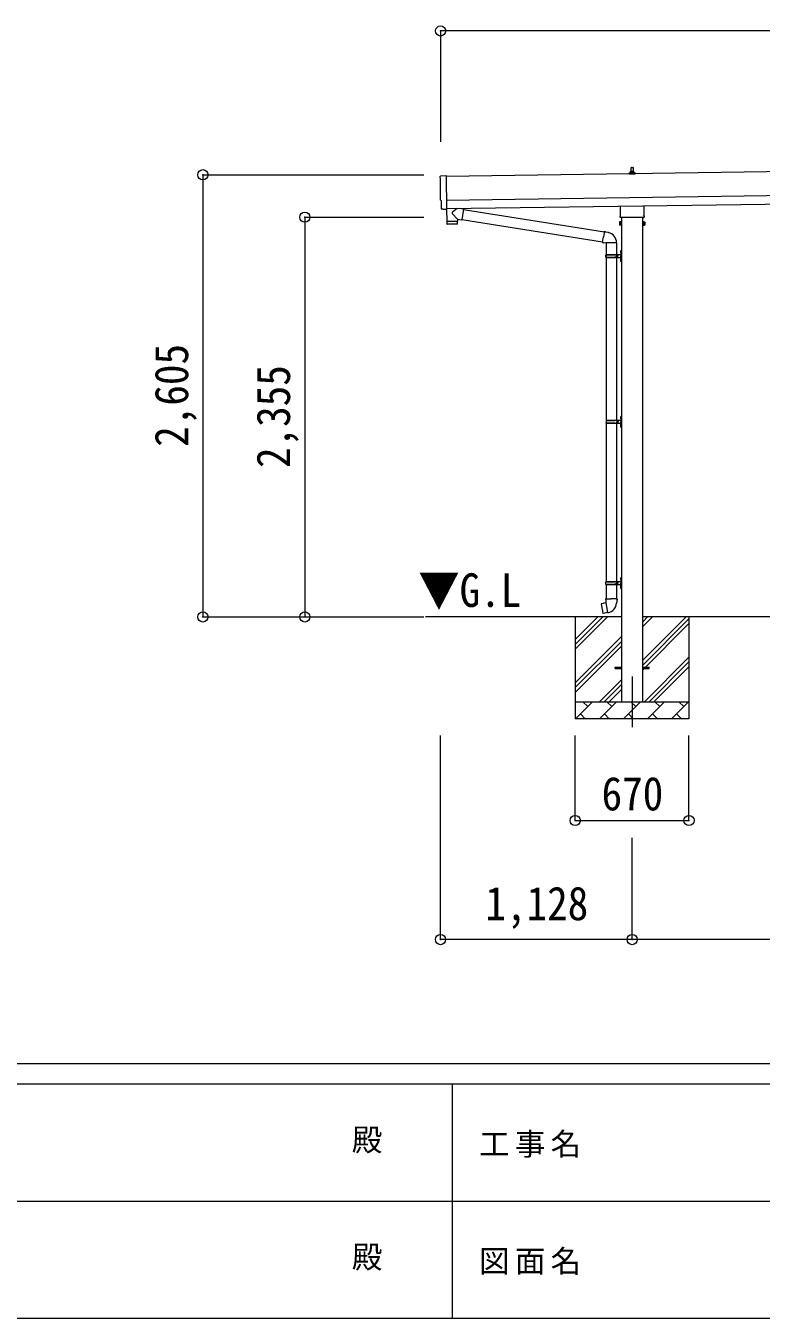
# Model space of a CAD drawing. Units: millimetres at full size, sheet at 1:60. Extents: x -16864 to 16864, y -11640 to 11640.
# Drawn here: x -3409 to 922, y -11640 to -4026 of the extents above; entities that cross this region are included whole.
import ezdxf
from ezdxf.enums import TextEntityAlignment as Align

# ---------------------------------------------------------------- set-up
doc = ezdxf.new("R2010")
doc.units = ezdxf.units.MM
doc.header["$LTSCALE"] = 60
doc.header["$PDMODE"] = 32
doc.header["$PDSIZE"] = 60
doc.linetypes.add('CHAIN1', pattern=[8, 5, -1, 1, -1])
for name, color, linetype, lineweight in [('0-1_Defpoints', 7, 'CHAIN1', 9), ('0-2_TEXT1', 4, 'Continuous', 9), ('0-3_SHAPE', 7, 'Continuous', 9), ('0-7_PARTS2', 7, 'Continuous', 9), ('0-8_TABLE1', 6, 'Continuous', 9), ('0-9_DIM1', 7, 'Continuous', 9), ('F-0', 7, 'Continuous', 9)]:
    doc.layers.add(name, color=color, linetype=linetype, lineweight=lineweight)
doc.styles.add('ＭＳ ゴシック', font='')
doc.styles.get('ＭＳ ゴシック').set_extended_font_data('MS Gothic')

msp = doc.modelspace()

# ---------------------------------------------------------------- linework, layer by layer
at = {"layer": '0-1_Defpoints'}
msp.add_line((162.19, -7858.64), (162.19, -8207.64), dxfattribs=at)
at = {"layer": '0-2_TEXT1'}
for p, q in [((4802.25, -4830.95), (-933.21, -4912.88)), ((156.49, -4884.38), (157.22, -4860.86)), ((158.22, -4859.88), (166.77, -4859.88)), ((167.77, -4860.86), (168.49, -4884.38)), ((144.24, -4899.88), (144.24, -4892.17)), ((180.74, -4899.88), (144.24, -4899.88)), ((144.62, -4891.38), (180.36, -4891.38)), ((145.01, -4891.2), (151.73, -4889.57)), ((152.11, -4889.38), (172.87, -4889.38)), ((152.49, -4888.6), (152.49, -4884.38)), ((153.49, -4884.38), (171.49, -4884.38)), ((172.49, -4888.6), (172.49, -4884.38)), ((179.98, -4891.2), (173.26, -4889.57)), ((180.74, -4899.88), (180.74, -4892.17)), ((-931.21, -5052.87), (4804.25, -4970.93)), ((-930.5, -5102.86), (4804.97, -5020.93)), ((93.89, -5143.87), (93.89, -5088.23)), ((230.49, -5086.28), (230.49, -5143.87)), ((-950.08, -5106.91), (-957, -5106.65)), ((92.19, -5152.64), (92.19, -5147.14)), ((230.12, -5156.14), (94.25, -5156.14)), ((99.69, -5156.14), (99.69, -8008.64)), ((224.69, -8008.64), (224.69, -5156.14)), ((232.19, -5147.14), (232.19, -5152.64)), ((88.19, -5182.14), (88.94, -5180.83)), ((88.19, -5182.14), (88.19, -5199.14)), ((88.19, -5199.14), (88.94, -5200.46)), ((95.19, -5185.73), (88.94, -5185.73)), ((95.19, -5195.55), (88.94, -5195.55)), ((95.19, -5200.46), (88.94, -5200.46)), ((97.69, -5199.84), (95.19, -5199.84)), ((226.69, -5199.84), (229.19, -5199.84)), ((229.19, -5185.73), (235.43, -5185.73)), ((229.19, -5195.55), (235.43, -5195.55)), ((229.19, -5200.46), (235.43, -5200.46)), ((236.19, -5182.14), (235.43, -5180.83)), ((236.19, -5199.14), (235.43, -5200.46)), ((236.19, -5182.14), (236.19, -5199.14)), ((62.19, -7804.14), (99.69, -7804.14)), ((62.19, -7813.14), (62.19, -7804.14)), ((62.19, -7804.14), (99.69, -7804.14)), ((62.19, -7813.14), (62.19, -7804.14)), ((62.19, -7813.14), (99.69, -7813.14)), ((62.19, -7813.14), (99.69, -7813.14)), ((224.69, -7804.14), (262.19, -7804.14)), ((224.69, -7804.14), (262.19, -7804.14)), ((224.69, -7813.14), (262.19, -7813.14)), ((224.69, -7813.14), (262.19, -7813.14)), ((262.19, -7813.14), (262.19, -7804.14)), ((262.19, -7813.14), (262.19, -7804.14))]:
    msp.add_line(p, q, dxfattribs=at)
for points in [[(-964.83, -4909.9), (-933.29, -4907.79), (-930.46, -5105.63)], [(-959.88, -5103.7), (-960.55, -5056.67), (-961.15, -5056.68)], [(-949.34, -5106.63), (-948.68, -5105.99), (-930.44, -5106.63)], [(95.19, -5200.46), (95.19, -5180.83), (88.94, -5180.83)], [(95.19, -5199.84), (95.19, -5181.44), (97.69, -5181.44)], [(229.19, -5199.84), (229.19, -5181.44), (226.69, -5181.44)], [(229.19, -5200.46), (229.19, -5180.83), (235.43, -5180.83)]]:
    msp.add_lwpolyline(points, dxfattribs=at)
for points in [[(97.69, -5201.14), (97.69, -5180.14), (99.69, -5180.14), (99.69, -5201.14)], [(226.69, -5201.14), (226.69, -5180.14), (224.69, -5180.14), (224.69, -5201.14)]]:
    msp.add_lwpolyline(points, close=True, dxfattribs=at)
for centre, radius, start, end in [((158.22, -4860.88), 1, 90, 178.60509), ((166.77, -4860.88), 1, 1.39491, 90), ((145.24, -4892.17), 1, 103.62699, 180), ((151.49, -4888.6), 1, 283.62699, 0), ((156.58, -4885.02), 4.13, 90, 171.17633), ((153.49, -4885.38), 1, 90, 180), ((165.83, -4884.38), 4.83, 133.60282, 180), ((159.16, -4884.38), 4.83, 0, 46.39718), ((168.41, -4885.02), 4.13, 8.82367, 90), ((171.49, -4885.38), 1, 0, 90), ((173.49, -4888.6), 1, 180, 256.37301), ((179.74, -4892.17), 1, 0, 76.37301), ((96.19, -5147.14), 4, 125.09963, 180), ((96.19, -5152.64), 4, 180, 194.47751), ((96.19, -5152.64), 4, 194.47751, 241.04498), ((228.19, -5152.64), 4, 298.95502, 345.52249), ((228.19, -5147.14), 4, 0, 54.90037), ((228.19, -5152.64), 4, 345.52249, 0), ((92.53, -5183.28), 4.34, 145.61575, 214.38425), ((104.43, -5190.64), 16.24, 162.41205, 197.58795), ((92.53, -5198), 4.34, 145.61575, 214.38425), ((219.94, -5190.64), 16.24, 342.41205, 17.58795), ((231.84, -5183.28), 4.34, 325.61575, 34.38425), ((231.84, -5198), 4.34, 325.61575, 34.38425)]:
    msp.add_arc(centre, radius, start, end, dxfattribs=at)
for centre, major_axis, ratio, start_param, end_param in [((-964.63, -4912.89), (-3, -0.04), 0.99863, 4.7647489, 6.2979817), ((-5729, -5051.39), (4762.89, 68.04), 0.99863, 6.2686928, 6.2979817), ((-961.22, -5052.28), (-4.41, -0.06), 0.99863, 6.2686928, 7.8539816), ((-956.88, -5103.65), (-2.15, -2.1), 0.9974, 5.5252311, 7.0411395), ((-950.03, -5105.91), (-0.717, -0.7), 0.9974, 0.7579542, 1.5707963)]:
    msp.add_ellipse(centre, major_axis=major_axis, ratio=ratio, start_param=start_param, end_param=end_param, dxfattribs=at)
at = {"layer": '0-3_SHAPE'}
for p, q in [((99.69, -7508.64), (-1054.26, -7508.64)), ((-172.81, -7508.64), (-172.81, -8108.64)), ((-172.81, -7642.12), (-39.33, -7508.64)), ((-172.81, -7698.69), (17.24, -7508.64)), ((-172.81, -7670.41), (-11.05, -7508.64)), ((3299.69, -7508.64), (224.69, -7508.64)), ((224.69, -7565.75), (281.79, -7508.64)), ((224.69, -7537.47), (253.51, -7508.64)), ((224.69, -7763.74), (479.78, -7508.64)), ((224.69, -7792.02), (497.19, -7519.52)), ((497.19, -7508.64), (497.19, -8108.64)), ((224.69, -7820.31), (497.19, -7547.81)), ((-172.81, -7896.68), (99.69, -7624.18)), ((-172.81, -7924.97), (99.69, -7652.47)), ((-172.81, -7953.25), (99.69, -7680.75)), ((234.34, -8008.64), (497.19, -7745.8)), ((262.63, -8008.64), (497.19, -7774.08)), ((290.91, -8008.64), (497.19, -7802.37)), ((-30.22, -8008.64), (99.69, -7878.74)), ((-1.93, -8008.64), (99.69, -7907.02)), ((26.35, -8008.64), (99.69, -7935.31)), ((-172.81, -8008.64), (497.19, -8008.64)), ((-170.66, -8108.64), (-70.66, -8008.64)), ((-99.21, -8037.2), (-127.76, -8008.64)), ((-29.24, -8108.64), (70.76, -8008.64)), ((42.21, -8037.2), (13.66, -8008.64)), ((112.19, -8108.64), (212.19, -8008.64)), ((183.63, -8037.2), (155.08, -8008.64)), ((253.61, -8108.64), (353.61, -8008.64)), ((325.05, -8037.2), (296.5, -8008.64)), ((395.03, -8108.64), (495.03, -8008.64)), ((466.47, -8037.2), (437.92, -8008.64)), ((497.19, -8108.64), (-172.81, -8108.64)), ((-142.1, -8080.09), (-113.55, -8108.64)), ((-0.68, -8080.09), (27.87, -8108.64)), ((140.74, -8080.09), (169.29, -8108.64)), ((282.16, -8080.09), (310.71, -8108.64)), ((423.58, -8080.09), (452.13, -8108.64))]:
    msp.add_line(p, q, dxfattribs=at)
at = {"layer": '0-8_TABLE1'}
for p, q in [((-965.81, -4056), (-965.81, -4710.33)), ((10893.19, -4056), (-965.81, -4056)), ((-2365.81, -4903.35), (-1065.12, -4903.35)), ((-2365.81, -4903.35), (-2365.81, -7508.64)), ((-1765.81, -5153.64), (-1065.12, -5153.64)), ((-1765.81, -5153.64), (-1765.81, -7508.64)), ((-2365.81, -7508.64), (-1065.12, -7508.64)), ((-966.12, -9409.64), (-966.12, -8207.64)), ((-172.81, -8707.64), (-172.81, -8207.64)), ((497.19, -8707.64), (497.19, -8207.64)), ((-172.81, -8707.64), (497.19, -8707.64)), ((162.19, -9409.64), (162.19, -8809.64)), ((162.19, -9409.64), (-966.12, -9409.64)), ((3362.19, -9409.64), (162.19, -9409.64))]:
    msp.add_line(p, q, dxfattribs=at)
for p in [(-965.81, -4056), (-2365.81, -4903.35), (-1765.81, -5153.64), (-2365.81, -7508.64), (-1765.81, -7508.64), (-172.81, -8707.64), (497.19, -8707.64), (-966.12, -9409.64), (162.19, -9409.64)]:
    msp.add_point(p, dxfattribs=at)
at = {"layer": '0-9_DIM1'}
for p, q in [((-930.46, -5105.63), (-930.44, -5106.63)), ((-866.01, -5164.93), (-896.88, -5131.83)), ((-869.05, -5101.98), (-896.7, -5124.5)), ((-870.33, -5177.01), (-870.34, -5178.01)), ((-866.01, -5164.93), (-841.6, -5168.88)), ((-866.01, -5164.93), (-865.83, -5176.95)), ((-831.43, -5105.99), (-857.27, -5101.82)), ((-831.43, -5105.99), (-841.6, -5168.88)), ((-841.3, -5167.06), (-11.8, -5299.13)), ((-831.73, -5107.83), (-1.38, -5240.03)), ((-929.81, -5178.86), (-929.4, -5191.91)), ((-868.82, -5193.99), (-926.35, -5194.81)), ((-925.33, -5177.8), (-925.3, -5178.8)), ((-1.06, -5238.21), (-6.59, -5269.58)), ((-1.06, -5238.21), (0.09, -5236.23)), ((0.09, -5236.23), (3.65, -5236.86)), ((3.65, -5236.86), (4.06, -5239.21)), ((18.58, -5242.03), (20.26, -5243.66)), ((20.26, -5243.66), (22.38, -5244.11)), ((-12.12, -5300.94), (-6.59, -5269.58)), ((-12.12, -5300.94), (-11.72, -5303.2)), ((-12.12, -5300.94), (-6.97, -5301.76)), ((-11.72, -5303.2), (-8.16, -5303.83)), ((-8.16, -5303.83), (-6.97, -5301.76)), ((-6.97, -5301.76), (7.64, -5304.07)), ((7.64, -5304.07), (9.84, -5303.09)), ((70.14, -5303.49), (8.96, -5303.49)), ((9.69, -5303.49), (9.69, -5372.78)), ((69.69, -5303.49), (69.69, -5372.78)), ((6.69, -5374.78), (57.02, -5374.78)), ((6.69, -5388.78), (57.02, -5388.78)), ((7.69, -5372.78), (93.69, -5372.78)), ((7.69, -5372.78), (7.69, -5374.78)), ((7.69, -5390.78), (7.69, -5388.78)), ((7.69, -5390.78), (93.69, -5390.78)), ((9.69, -5372.56), (9.69, -6349.64)), ((66.69, -5372.78), (66.69, -5377.28)), ((66.69, -5377.28), (68.69, -5377.28)), ((66.69, -5390.78), (66.69, -5386.28)), ((66.69, -5386.28), (68.69, -5386.28)), ((68.69, -5377.28), (68.69, -5381.78)), ((68.69, -5386.28), (68.69, -5381.78)), ((69.69, -5372.56), (69.69, -6349.64)), ((74.69, -5372.78), (74.69, -5381.78)), ((74.69, -5377.28), (77.69, -5377.28)), ((74.69, -5390.78), (74.69, -5381.78)), ((74.69, -5386.28), (77.69, -5386.28)), ((77.69, -5377.28), (77.69, -5381.78)), ((77.69, -5386.28), (77.69, -5381.78)), ((93.38, -5355.63), (95.43, -5356.63)), ((93.38, -5403.63), (95.43, -5404.63)), ((94.65, -5353.63), (95.29, -5353.63)), ((94.65, -5353.63), (94.65, -5361.93)), ((94.65, -5361.93), (95.29, -5361.93)), ((94.65, -5401.63), (95.29, -5401.63)), ((94.65, -5401.63), (94.65, -5409.93)), ((95.29, -5353.63), (95.29, -5361.93)), ((95.29, -5353.63), (95.69, -5354.03)), ((95.29, -5361.93), (95.69, -5361.53)), ((95.29, -5401.63), (95.29, -5409.93)), ((95.29, -5401.63), (95.69, -5402.03)), ((95.43, -5356.63), (96.04, -5357.78)), ((95.43, -5404.63), (96.04, -5405.78)), ((95.69, -5349.78), (98.69, -5348.28)), ((95.69, -5349.78), (95.69, -5381.78)), ((95.69, -5354.03), (95.69, -5361.53)), ((95.69, -5413.78), (95.69, -5381.78)), ((95.69, -5402.03), (95.69, -5409.53)), ((98.69, -5348.28), (98.69, -5381.78)), ((98.69, -5348.28), (99.69, -5348.28)), ((98.69, -5415.28), (98.69, -5381.78)), ((99.69, -5348.28), (99.69, -5381.78)), ((99.69, -5415.28), (99.69, -5381.78)), ((94.65, -5409.93), (95.29, -5409.93)), ((95.29, -5409.93), (95.69, -5409.53)), ((95.69, -5413.78), (98.69, -5415.28)), ((98.69, -5415.28), (99.69, -5415.28)), ((9.19, -6351.64), (59.52, -6351.64)), ((9.19, -6365.64), (59.52, -6365.64)), ((9.69, -6367.63), (9.69, -7299.64)), ((10.19, -6349.64), (10.19, -6351.64)), ((10.19, -6349.64), (93.69, -6349.64)), ((10.19, -6367.64), (10.19, -6365.64)), ((10.19, -6367.64), (93.69, -6367.64)), ((69.19, -6349.64), (69.19, -6354.14)), ((69.19, -6354.14), (71.19, -6354.14)), ((69.19, -6367.64), (69.19, -6363.14)), ((69.19, -6363.14), (71.19, -6363.14)), ((69.69, -6367.63), (69.69, -7299.64)), ((71.19, -6354.14), (71.19, -6358.64)), ((71.19, -6363.14), (71.19, -6358.64)), ((77.19, -6349.64), (77.19, -6358.64)), ((77.19, -6354.14), (80.19, -6354.14)), ((77.19, -6367.64), (77.19, -6358.64)), ((77.19, -6363.14), (80.19, -6363.14)), ((80.19, -6354.14), (80.19, -6358.64)), ((80.19, -6363.14), (80.19, -6358.64)), ((93.38, -6332.49), (95.43, -6333.49)), ((93.38, -6380.49), (95.43, -6381.49)), ((94.65, -6330.49), (95.29, -6330.49)), ((94.65, -6330.49), (94.65, -6338.79)), ((94.65, -6338.79), (95.29, -6338.79)), ((94.65, -6378.49), (95.29, -6378.49)), ((94.65, -6378.49), (94.65, -6386.79)), ((94.65, -6386.79), (95.29, -6386.79)), ((95.29, -6330.49), (95.29, -6338.79)), ((95.29, -6330.49), (95.69, -6330.89)), ((95.29, -6338.79), (95.69, -6338.39)), ((95.29, -6378.49), (95.29, -6386.79)), ((95.29, -6378.49), (95.69, -6378.89)), ((95.29, -6386.79), (95.69, -6386.39)), ((95.43, -6333.49), (96.04, -6334.64)), ((95.43, -6381.49), (96.04, -6382.64)), ((95.69, -6326.64), (98.69, -6325.14)), ((95.69, -6326.64), (95.69, -6358.64)), ((95.69, -6330.89), (95.69, -6338.39)), ((95.69, -6390.64), (95.69, -6358.64)), ((95.69, -6378.89), (95.69, -6386.39)), ((95.69, -6390.64), (98.69, -6392.14)), ((98.69, -6325.14), (98.69, -6358.64)), ((98.69, -6325.14), (99.69, -6325.14)), ((98.69, -6392.14), (98.69, -6358.64)), ((98.69, -6392.14), (99.69, -6392.14)), ((99.69, -6325.14), (99.69, -6358.64)), ((99.69, -6392.14), (99.69, -6358.64)), ((6.69, -7301.64), (57.02, -7301.64)), ((7.69, -7299.64), (93.69, -7299.64)), ((7.69, -7299.64), (7.69, -7301.64)), ((66.69, -7299.64), (66.69, -7304.14)), ((66.69, -7304.14), (68.69, -7304.14)), ((68.69, -7304.14), (68.69, -7308.64)), ((68.69, -7313.14), (68.69, -7308.64)), ((74.69, -7299.64), (74.69, -7308.64)), ((74.69, -7304.14), (77.69, -7304.14)), ((74.69, -7317.64), (74.69, -7308.64)), ((77.69, -7304.14), (77.69, -7308.64)), ((77.69, -7313.14), (77.69, -7308.64)), ((93.38, -7282.49), (95.43, -7283.49)), ((94.65, -7280.49), (95.29, -7280.49)), ((94.65, -7280.49), (94.65, -7288.79)), ((94.65, -7288.79), (95.29, -7288.79)), ((95.29, -7280.49), (95.29, -7288.79)), ((95.29, -7280.49), (95.69, -7280.89)), ((95.29, -7288.79), (95.69, -7288.39)), ((95.43, -7283.49), (96.04, -7284.64)), ((95.69, -7276.64), (98.69, -7275.14)), ((95.69, -7276.64), (95.69, -7308.64)), ((95.69, -7280.89), (95.69, -7288.39)), ((95.69, -7340.64), (95.69, -7308.64)), ((98.69, -7275.14), (98.69, -7308.64)), ((98.69, -7275.14), (99.69, -7275.14)), ((98.69, -7342.14), (98.69, -7308.64)), ((99.69, -7275.14), (99.69, -7308.64)), ((99.69, -7342.14), (99.69, -7308.64)), ((6.69, -7315.64), (57.02, -7315.64)), ((7.69, -7317.64), (7.69, -7315.64)), ((7.69, -7317.64), (93.69, -7317.64)), ((9.69, -7317.64), (9.69, -7402.57)), ((66.69, -7317.64), (66.69, -7313.14)), ((66.69, -7313.14), (68.69, -7313.14)), ((69.69, -7317.64), (69.69, -7402.57)), ((74.69, -7313.14), (77.69, -7313.14)), ((93.38, -7330.49), (95.43, -7331.49)), ((94.65, -7328.49), (95.29, -7328.49)), ((94.65, -7328.49), (94.65, -7336.79)), ((94.65, -7336.79), (95.29, -7336.79)), ((95.29, -7328.49), (95.29, -7336.79)), ((95.29, -7328.49), (95.69, -7328.89)), ((95.29, -7336.79), (95.69, -7336.39)), ((95.43, -7331.49), (96.04, -7332.64)), ((95.69, -7328.89), (95.69, -7336.39)), ((95.69, -7340.64), (98.69, -7342.14)), ((98.69, -7342.14), (99.69, -7342.14)), ((-18.77, -7431.02), (-19.58, -7432.19)), ((-19.58, -7432.19), (-9.96, -7486.75)), ((9.09, -7425.77), (-18.77, -7431.02)), ((-6.03, -7428.42), (-6.24, -7428.66)), ((7.84, -7402.57), (5.69, -7403.35)), ((5.69, -7403.35), (5.69, -7406.97)), ((5.69, -7406.97), (7.93, -7407.78)), ((7.84, -7402.57), (39.69, -7402.57)), ((7.84, -7402.57), (7.93, -7407.78)), ((7.93, -7407.78), (8.18, -7422.57)), ((8.18, -7422.57), (9.54, -7424.57)), ((19.45, -7483.07), (9.31, -7425.59)), ((9.34, -7424.77), (9.34, -7425.48)), ((9.54, -7424.57), (9.5, -7424.57)), ((71.54, -7402.57), (39.69, -7402.57)), ((69.87, -7424.51), (69.8, -7426.67)), ((71.19, -7422.57), (69.87, -7424.51)), ((73.69, -7406.97), (71.44, -7407.78)), ((71.54, -7402.57), (73.69, -7403.35)), ((73.69, -7403.35), (73.69, -7406.97)), ((4.06, -7485.66), (3.78, -7485.5)), ((19.75, -7483.83), (19.51, -7483.17))]:
    msp.add_line(p, q, dxfattribs=at)
for points in [[(-930.85, -5106.62), (-929.83, -5177.86), (-865.83, -5176.95)], [(-865.86, -5191), (-865.82, -5177.95), (-929.81, -5178.86)], [(-1.06, -5238.21), (4.06, -5239.21), (18.58, -5242.03)], [(93.38, -5359.93), (95.43, -5358.93), (96.04, -5357.78)], [(93.38, -5407.93), (95.43, -5406.93), (96.04, -5405.78)], [(93.38, -6336.79), (95.43, -6335.79), (96.04, -6334.64)], [(93.38, -6384.79), (95.43, -6383.79), (96.04, -6382.64)], [(93.38, -7286.79), (95.43, -7285.79), (96.04, -7284.64)], [(93.38, -7334.79), (95.43, -7333.79), (96.04, -7332.64)], [(-3.79, -7428.2), (-4.07, -7428.05), (-6.03, -7428.42)], [(71.54, -7402.57), (71.44, -7407.78), (71.19, -7422.57)], [(19.18, -7482.97), (-8.8, -7487.57), (-9.96, -7486.75)], [(6.25, -7485.1), (6.03, -7485.34), (4.06, -7485.66)]]:
    msp.add_lwpolyline(points, dxfattribs=at)
for centre, radius, start, end in [((-893.39, -5128.24), 5, 131.47396, 225.79244), ((-926.4, -5191.81), 3, 181.81845, 270.86677), ((-868.86, -5190.99), 3, 270.81845, 359.81845), ((9.84, -5303.09), 60.3, 359.62495, 78), ((55.44, -5381.78), 49.25, 171.82876, 180.00002), ((55.44, -5381.78), 49.25, 180.00002, 188.17127), ((57.02, -5372.78), 2, 270, 359.99998), ((57.02, -5390.78), 2, 0.00005, 90.00004), ((98.98, -5357.78), 6, 136.21765, 223.78235), ((98.98, -5405.78), 6, 136.21765, 223.78235), ((93.69, -5370.78), 2, 270, 359.99998), ((93.69, -5392.78), 2, 0.00005, 90.00004), ((57.94, -6358.64), 49.25, 171.82876, 180.00002), ((57.94, -6358.64), 49.25, 180.00002, 188.17127), ((59.52, -6349.64), 2, 270, 359.99998), ((59.52, -6367.64), 2, 0.00005, 90.00004), ((98.98, -6334.64), 6, 136.21765, 223.78235), ((98.98, -6382.64), 6, 136.21765, 223.78235), ((93.69, -6347.64), 2, 270, 359.99998), ((93.69, -6369.64), 2, 0.00005, 90.00004), ((55.44, -7308.64), 49.25, 171.82876, 180.00002), ((55.44, -7308.64), 49.25, 180.00002, 188.17127), ((57.02, -7299.64), 2, 270, 359.99998), ((98.98, -7284.64), 6, 136.21765, 223.78235), ((93.69, -7297.64), 2, 270, 359.99998), ((57.02, -7317.64), 2, 0.00005, 90.00004), ((98.98, -7332.64), 6, 136.21765, 223.78235), ((93.69, -7319.64), 2, 0.00005, 90.00004), ((9.04, -7425.48), 0.3, 280.66842, 0), ((9.54, -7424.77), 0.2, 100, 180), ((9.54, -7424.57), 60.3, 279.96938, 358), ((19.23, -7483.27), 0.3, 20, 99.33158), ((19.94, -7483.76), 0.2, 200, 279.96938)]:
    msp.add_arc(centre, radius, start, end, dxfattribs=at)
at = {"layer": 'F-0', "color": 5, "lineweight": 5}
for p, q in [((-16864.12, -10140), (16015.88, -10140)), ((-16864.12, -10260), (10682.37, -10260)), ((-897.63, -10260), (-897.63, -11640)), ((-6897.63, -10950), (5402.37, -10950)), ((-16864.12, -11640), (16015.88, -11640))]:
    msp.add_line(p, q, dxfattribs=at)

# ---------------------------------------------------------------- texts
at = {"layer": '0-7_PARTS2', "style": 'ＭＳ ゴシック', "width": 0.9}
msp.add_text('▼G.L', height=197.9, dxfattribs=at).set_placement((-1096.98, -7508.92), align=Align.BOTTOM_LEFT)
at = {"layer": '0-8_TABLE1', "color": 7, "style": 'ＭＳ ゴシック', "width": 0.9}
for s, p in [('2,605', (-2393.31, -6506)), ('2,355', (-1793.31, -6631.14))]:
    msp.add_text(s, height=197.9, rotation=90, dxfattribs=at).set_placement(p, align=Align.BOTTOM_LEFT)
for s, p in [('670', (-17.81, -8707.64)), ('1,128', (-701.97, -9354.64))]:
    msp.add_text(s, height=197.9, dxfattribs=at).set_placement(p, align=Align.BOTTOM_LEFT)
at = {"layer": 'F-0', "style": 'ＭＳ ゴシック'}
for p in [(-1489.06, -10695), (-1489.06, -11385)]:
    msp.add_text('殿', height=132, dxfattribs=at).set_placement(p, align=Align.BOTTOM_LEFT)
at = {"layer": 'F-0', "char_height": 132, "attachment_point": 7, "style": 'ＭＳ ゴシック'}
for s, insert in [('\\T1.17;工事名', (-739.42, -10695)), ('\\T1.17;図面名', (-739.42, -11385))]:
    msp.add_mtext(s, dxfattribs=dict(at, insert=insert))

doc.saveas('drawing.dxf')
